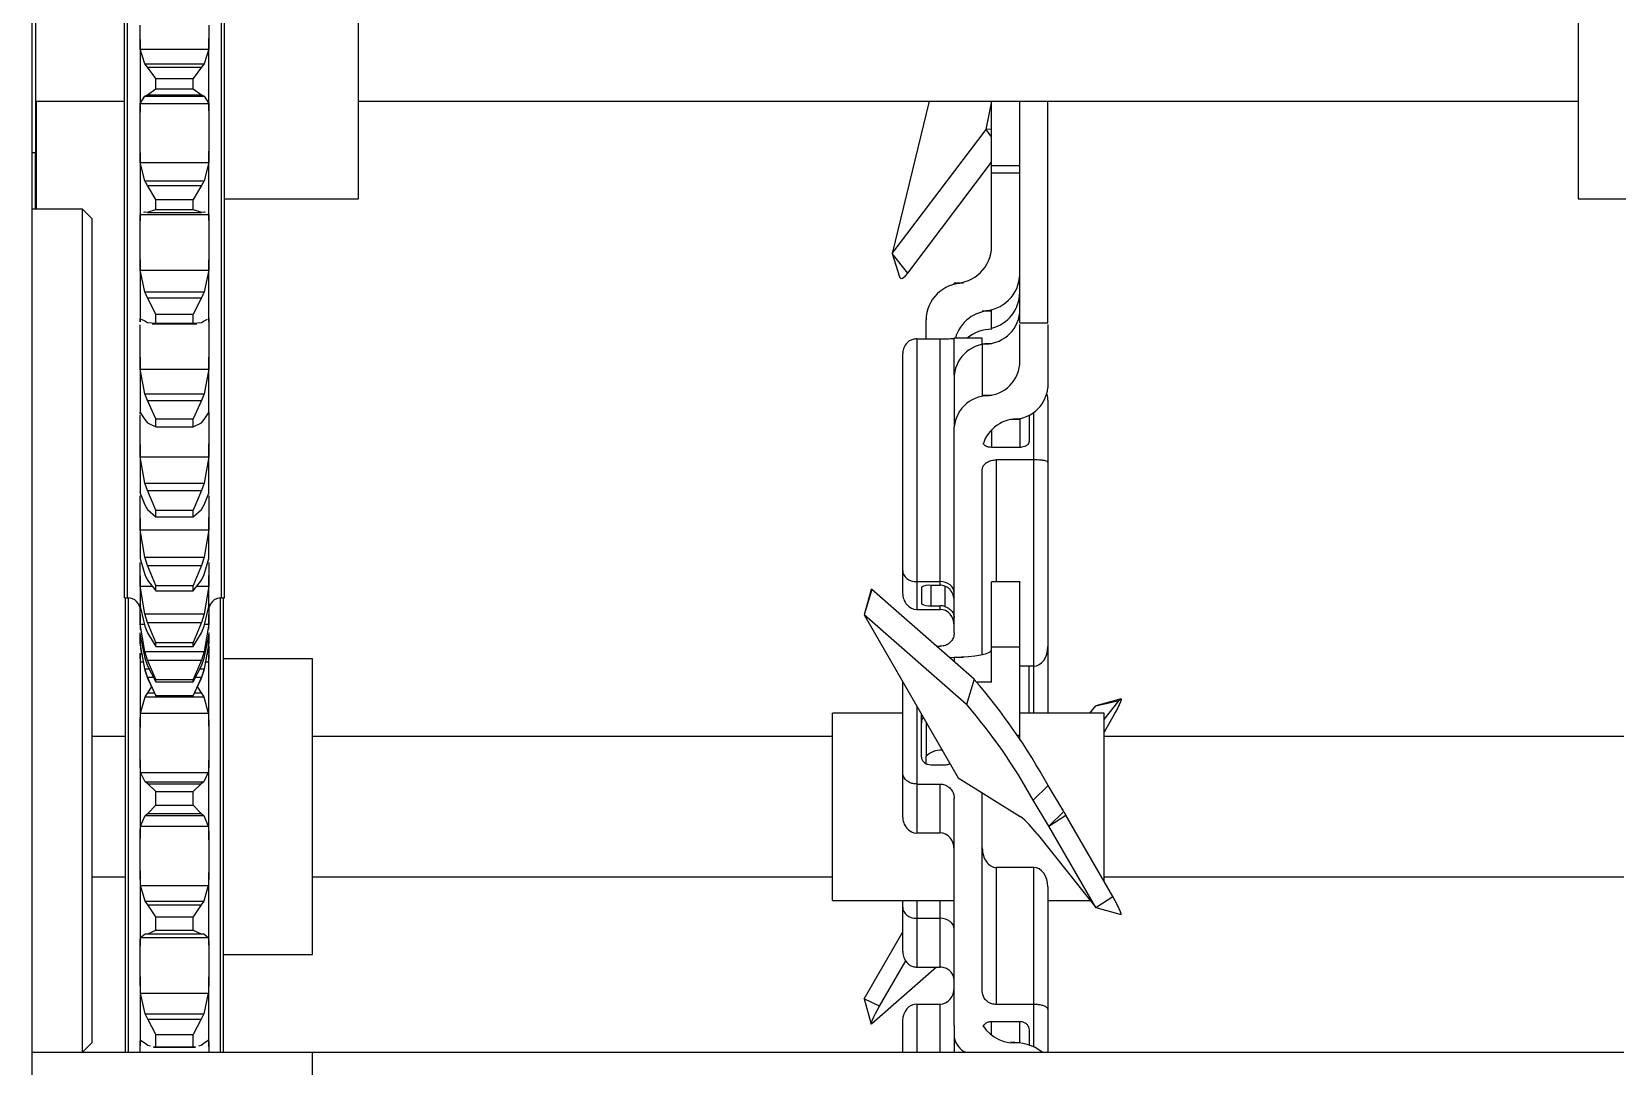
# Model space of a CAD drawing. Header units: millimetres. Extents: x -2889 to 8174, y 2447 to 8478.
# Drawn here: x 1766.86 to 1783.79, y 3468.32 to 3479.37 of the extents above; entities that cross this region are included whole.
import ezdxf

# ---------------------------------------------------------------- set-up
doc = ezdxf.new("R2010")
doc.units = ezdxf.units.MM

msp = doc.modelspace()

# ---------------------------------------------------------------- linework, layer by layer
at = {"color": 7, "linetype": 'Continuous', "lineweight": 25}
for p, q in [((1766.856, 3527.163), (1766.856, 3468.173)), ((1783.367, 3482.101), (1783.367, 3477.58)), ((1767.846, 3473.323), (1767.846, 3480.668)), ((1768.916, 3473.323), (1768.916, 3480.668)), ((1770.346, 3477.58), (1770.346, 3480.151)), ((1766.898, 3479.873), (1766.898, 3478.073)), ((1768.748, 3478.521), (1768.748, 3479.294)), ((1768.013, 3479.283), (1768.013, 3478.508)), ((1768.063, 3479.023), (1768.016, 3479.178)), ((1768.016, 3479.178), (1768.746, 3479.178)), ((1768.746, 3479.178), (1768.699, 3479.023)), ((1768.091, 3478.987), (1768.063, 3479.023)), ((1768.063, 3479.023), (1768.699, 3479.023)), ((1768.181, 3478.866), (1768.091, 3478.987)), ((1768.091, 3478.987), (1768.67, 3478.987)), ((1768.67, 3478.987), (1768.581, 3478.866)), ((1768.699, 3479.023), (1768.67, 3478.987)), ((1768.181, 3478.757), (1768.181, 3478.866)), ((1768.181, 3478.866), (1768.581, 3478.866)), ((1768.581, 3478.757), (1768.581, 3478.866)), ((1766.898, 3478.623), (1767.846, 3478.623)), ((1766.906, 3477.473), (1766.906, 3478.623)), ((1768.016, 3478.6), (1768.063, 3478.679)), ((1768.063, 3478.679), (1768.091, 3478.69)), ((1768.063, 3478.679), (1768.699, 3478.679)), ((1768.091, 3478.69), (1768.181, 3478.757)), ((1768.091, 3478.69), (1768.67, 3478.69)), ((1768.181, 3478.757), (1768.581, 3478.757)), ((1768.581, 3478.757), (1768.67, 3478.69)), ((1768.67, 3478.69), (1768.699, 3478.679)), ((1768.699, 3478.679), (1768.746, 3478.6)), ((1770.346, 3478.623), (1783.367, 3478.623)), ((1776.44, 3478.623), (1776.045, 3476.997)), ((1777.047, 3478.32), (1777.108, 3478.623)), ((1777.106, 3477.937), (1777.106, 3478.613)), ((1768.016, 3478.6), (1768.746, 3478.6)), ((1768.016, 3478.249), (1768.016, 3478.391)), ((1768.746, 3478.391), (1768.746, 3478.249)), ((1776.045, 3476.997), (1777.047, 3478.32)), ((1766.898, 3478.073), (1766.856, 3478.073)), ((1766.898, 3477.473), (1766.898, 3478.073)), ((1768.013, 3478.074), (1768.013, 3477.346)), ((1768.063, 3477.774), (1768.016, 3477.97)), ((1768.016, 3477.97), (1768.746, 3477.97)), ((1768.746, 3477.97), (1768.699, 3477.774)), ((1768.748, 3477.349), (1768.748, 3478.092)), ((1776.21, 3476.788), (1777.106, 3477.973)), ((1777.106, 3477.937), (1777.406, 3477.937)), ((1777.106, 3477.858), (1777.106, 3477.937)), ((1768.091, 3477.724), (1768.063, 3477.774)), ((1768.063, 3477.774), (1768.699, 3477.774)), ((1768.699, 3477.774), (1768.67, 3477.724)), ((1777.106, 3477.858), (1777.406, 3477.858)), ((1777.106, 3477.073), (1777.106, 3477.858)), ((1768.181, 3477.573), (1768.091, 3477.724)), ((1768.091, 3477.724), (1768.67, 3477.724)), ((1768.67, 3477.724), (1768.581, 3477.573)), ((1767.398, 3477.473), (1766.856, 3477.473)), ((1767.398, 3468.473), (1767.398, 3477.473)), ((1767.498, 3477.373), (1767.398, 3477.473)), ((1768.055, 3477.438), (1768.063, 3477.442)), ((1768.063, 3477.442), (1768.091, 3477.438)), ((1768.091, 3477.438), (1768.181, 3477.469)), ((1768.091, 3477.437), (1768.67, 3477.437)), ((1768.181, 3477.469), (1768.181, 3477.573)), ((1768.181, 3477.573), (1768.581, 3477.573)), ((1768.181, 3477.469), (1768.581, 3477.469)), ((1768.581, 3477.469), (1768.581, 3477.573)), ((1768.581, 3477.469), (1768.67, 3477.438)), ((1768.67, 3477.438), (1768.699, 3477.442)), ((1768.699, 3477.442), (1768.707, 3477.438)), ((1768.916, 3477.58), (1770.346, 3477.58)), ((1783.367, 3477.58), (1784.797, 3477.58)), ((1767.498, 3477.373), (1767.498, 3468.573)), ((1768.016, 3477.414), (1768.025, 3477.42)), ((1768.016, 3477.414), (1768.746, 3477.414)), ((1768.737, 3477.42), (1768.746, 3477.414)), ((1768.016, 3477.111), (1768.016, 3477.245)), ((1768.746, 3477.245), (1768.746, 3477.111)), ((1768.013, 3476.935), (1768.013, 3476.268)), ((1768.748, 3476.267), (1768.748, 3476.932)), ((1776.045, 3476.997), (1776.121, 3476.75)), ((1776.21, 3476.788), (1776.045, 3476.997)), ((1768.063, 3476.588), (1768.016, 3476.82)), ((1768.016, 3476.82), (1768.746, 3476.82)), ((1768.746, 3476.82), (1768.699, 3476.588)), ((1768.091, 3476.525), (1768.063, 3476.588)), ((1768.063, 3476.588), (1768.699, 3476.588)), ((1768.699, 3476.588), (1768.67, 3476.525)), ((1776.806, 3476.681), (1776.706, 3476.681)), ((1776.706, 3476.669), (1776.706, 3476.681)), ((1768.181, 3476.35), (1768.091, 3476.525)), ((1768.091, 3476.525), (1768.67, 3476.525)), ((1768.67, 3476.525), (1768.581, 3476.35)), ((1768.016, 3476.179), (1768.014, 3476.238)), ((1768.026, 3476.299), (1768.063, 3476.28)), ((1768.063, 3476.28), (1768.091, 3476.26)), ((1768.091, 3476.26), (1768.181, 3476.253)), ((1768.143, 3476.246), (1768.618, 3476.246)), ((1768.181, 3476.253), (1768.181, 3476.35)), ((1768.181, 3476.35), (1768.581, 3476.35)), ((1768.181, 3476.253), (1768.581, 3476.253)), ((1768.581, 3476.253), (1768.581, 3476.35)), ((1768.581, 3476.253), (1768.67, 3476.26)), ((1768.67, 3476.26), (1768.699, 3476.28)), ((1768.699, 3476.28), (1768.735, 3476.299)), ((1776.406, 3476.087), (1776.406, 3476.289)), ((1777.006, 3476.387), (1777.106, 3476.387)), ((1777.106, 3476.189), (1777.106, 3476.387)), ((1777.406, 3476.259), (1777.706, 3476.259)), ((1777.406, 3475.814), (1777.406, 3476.242)), ((1777.706, 3476.242), (1777.706, 3475.564)), ((1768.016, 3476.057), (1768.016, 3476.179)), ((1768.746, 3476.179), (1768.746, 3476.057)), ((1776.306, 3476.087), (1776.556, 3476.087)), ((1776.306, 3476.087), (1776.306, 3473.496)), ((1776.556, 3473.496), (1776.556, 3476.087)), ((1777.006, 3476.093), (1776.706, 3476.093)), ((1776.706, 3475.701), (1776.706, 3476.093)), ((1777.006, 3476.034), (1777.006, 3476.093)), ((1776.156, 3473.613), (1776.156, 3475.929)), ((1777.006, 3476.034), (1777.006, 3475.481)), ((1768.013, 3475.891), (1768.013, 3475.283)), ((1768.016, 3475.762), (1768.746, 3475.762)), ((1768.063, 3475.501), (1768.016, 3475.762)), ((1768.746, 3475.762), (1768.699, 3475.501)), ((1768.748, 3475.294), (1768.748, 3475.892)), ((1776.706, 3475.701), (1776.706, 3475.148)), ((1768.091, 3475.429), (1768.063, 3475.501)), ((1768.063, 3475.501), (1768.699, 3475.501)), ((1768.181, 3475.234), (1768.091, 3475.429)), ((1768.091, 3475.429), (1768.67, 3475.429)), ((1768.67, 3475.429), (1768.581, 3475.234)), ((1768.699, 3475.501), (1768.67, 3475.429)), ((1777.106, 3475.481), (1777.006, 3475.481)), ((1777.706, 3475.434), (1777.706, 3474.77)), ((1768.016, 3475.225), (1768.014, 3475.271)), ((1768.016, 3475.302), (1768.063, 3475.227)), ((1768.016, 3475.119), (1768.016, 3475.225)), ((1768.063, 3475.227), (1768.091, 3475.192)), ((1768.181, 3475.148), (1768.181, 3475.234)), ((1768.181, 3475.234), (1768.581, 3475.234)), ((1768.581, 3475.148), (1768.581, 3475.234)), ((1768.67, 3475.192), (1768.699, 3475.227)), ((1768.699, 3475.227), (1768.746, 3475.302)), ((1768.746, 3475.302), (1768.746, 3475.299)), ((1768.746, 3475.225), (1768.746, 3475.119)), ((1777.306, 3475.231), (1777.406, 3475.231)), ((1777.406, 3475.242), (1777.406, 3475.231)), ((1777.506, 3475.272), (1777.506, 3474.992)), ((1768.091, 3475.192), (1768.181, 3475.148)), ((1768.181, 3475.148), (1768.581, 3475.148)), ((1768.581, 3475.148), (1768.67, 3475.192)), ((1776.706, 3474.96), (1776.706, 3475.148)), ((1768.013, 3474.959), (1768.013, 3474.435)), ((1768.748, 3474.445), (1768.748, 3474.965)), ((1776.706, 3472.948), (1776.706, 3474.96)), ((1777.406, 3474.928), (1777.106, 3474.928)), ((1768.016, 3474.829), (1768.746, 3474.829)), ((1768.063, 3474.548), (1768.016, 3474.829)), ((1768.746, 3474.829), (1768.699, 3474.548)), ((1777.556, 3474.796), (1777.156, 3474.796)), ((1777.556, 3472.594), (1777.556, 3474.796)), ((1777.706, 3474.77), (1777.706, 3472.802)), ((1768.091, 3474.467), (1768.063, 3474.548)), ((1768.063, 3474.548), (1768.699, 3474.548)), ((1768.699, 3474.548), (1768.67, 3474.467)), ((1777.006, 3472.717), (1777.006, 3474.692)), ((1768.016, 3474.439), (1768.063, 3474.315)), ((1768.016, 3474.325), (1768.016, 3474.412)), ((1768.181, 3474.259), (1768.091, 3474.467)), ((1768.091, 3474.467), (1768.67, 3474.467)), ((1768.67, 3474.467), (1768.581, 3474.259)), ((1768.699, 3474.315), (1768.746, 3474.439)), ((1768.746, 3474.439), (1768.748, 3474.454)), ((1768.746, 3474.412), (1768.746, 3474.325)), ((1768.063, 3474.315), (1768.091, 3474.266)), ((1768.091, 3474.266), (1768.181, 3474.186)), ((1768.181, 3474.186), (1768.181, 3474.259)), ((1768.181, 3474.259), (1768.581, 3474.259)), ((1768.581, 3474.186), (1768.67, 3474.266)), ((1768.581, 3474.186), (1768.581, 3474.259)), ((1768.67, 3474.266), (1768.699, 3474.315)), ((1768.013, 3474.169), (1768.013, 3473.761)), ((1768.016, 3474.05), (1768.746, 3474.05)), ((1768.063, 3473.757), (1768.016, 3474.05)), ((1768.181, 3474.186), (1768.581, 3474.186)), ((1768.746, 3474.05), (1768.699, 3473.757)), ((1768.748, 3473.764), (1768.748, 3474.179)), ((1768.016, 3473.741), (1768.063, 3473.572)), ((1768.091, 3473.669), (1768.063, 3473.757)), ((1768.063, 3473.757), (1768.699, 3473.757)), ((1768.699, 3473.757), (1768.67, 3473.669)), ((1768.699, 3473.572), (1768.746, 3473.741)), ((1768.013, 3473.558), (1768.013, 3473.275)), ((1768.063, 3473.572), (1768.091, 3473.51)), ((1768.181, 3473.455), (1768.091, 3473.669)), ((1768.091, 3473.669), (1768.67, 3473.669)), ((1768.67, 3473.669), (1768.581, 3473.455)), ((1768.67, 3473.51), (1768.699, 3473.572)), ((1768.748, 3473.275), (1768.748, 3473.562)), ((1776.156, 3473.376), (1776.156, 3473.613)), ((1768.063, 3473.151), (1768.016, 3473.447)), ((1768.091, 3473.51), (1768.181, 3473.397)), ((1768.181, 3473.397), (1768.181, 3473.455)), ((1768.181, 3473.455), (1768.581, 3473.455)), ((1768.181, 3473.397), (1768.581, 3473.397)), ((1768.581, 3473.397), (1768.67, 3473.51)), ((1768.581, 3473.397), (1768.581, 3473.455)), ((1768.746, 3473.447), (1768.699, 3473.151)), ((1775.819, 3473.413), (1775.745, 3473.142)), ((1775.826, 3473.411), (1775.745, 3473.142)), ((1776.92, 3472.453), (1775.826, 3473.411)), ((1776.306, 3473.496), (1776.306, 3473.199)), ((1776.306, 3473.496), (1776.556, 3473.496)), ((1776.356, 3473.437), (1776.356, 3473.259)), ((1776.556, 3473.456), (1776.456, 3473.456)), ((1776.556, 3473.456), (1776.556, 3473.496)), ((1777.406, 3473.495), (1777.106, 3473.495)), ((1767.846, 3473.323), (1767.88, 3473.323)), ((1767.856, 3468.473), (1767.856, 3473.323)), ((1768.016, 3473.229), (1768.063, 3473.021)), ((1768.699, 3473.021), (1768.746, 3473.229)), ((1768.882, 3473.323), (1768.916, 3473.323)), ((1768.905, 3468.473), (1768.905, 3473.323)), ((1776.306, 3473.199), (1776.556, 3473.199)), ((1776.456, 3473.239), (1776.556, 3473.239)), ((1776.556, 3473.199), (1776.556, 3473.239)), ((1768.013, 3473.145), (1768.013, 3472.986)), ((1768.063, 3472.749), (1768.016, 3473.04)), ((1768.091, 3473.061), (1768.063, 3473.151)), ((1768.063, 3473.151), (1768.699, 3473.151)), ((1768.063, 3473.021), (1768.091, 3472.948)), ((1768.181, 3472.845), (1768.091, 3473.061)), ((1768.091, 3473.061), (1768.67, 3473.061)), ((1768.67, 3473.061), (1768.581, 3472.845)), ((1768.699, 3473.151), (1768.67, 3473.061)), ((1768.67, 3472.948), (1768.699, 3473.021)), ((1768.746, 3473.04), (1768.699, 3472.749)), ((1768.748, 3472.987), (1768.748, 3473.145)), ((1775.745, 3473.142), (1776.747, 3471.403)), ((1776.839, 3472.183), (1775.745, 3473.142)), ((1768.013, 3472.932), (1768.013, 3472.903)), ((1768.016, 3472.919), (1768.063, 3472.677)), ((1768.091, 3472.948), (1768.181, 3472.804)), ((1768.581, 3472.804), (1768.67, 3472.948)), ((1768.699, 3472.677), (1768.746, 3472.919)), ((1768.748, 3472.903), (1768.748, 3472.932)), ((1768.015, 3472.733), (1768.015, 3471.942)), ((1768.063, 3472.564), (1768.016, 3472.84)), ((1768.091, 3472.659), (1768.063, 3472.749)), ((1768.063, 3472.749), (1768.699, 3472.749)), ((1768.181, 3472.804), (1768.181, 3472.845)), ((1768.181, 3472.845), (1768.581, 3472.845)), ((1768.181, 3472.804), (1768.581, 3472.804)), ((1768.581, 3472.804), (1768.581, 3472.845)), ((1768.699, 3472.749), (1768.67, 3472.659)), ((1768.746, 3472.84), (1768.699, 3472.564)), ((1768.747, 3471.953), (1768.747, 3472.715)), ((1776.517, 3472.806), (1776.556, 3472.806)), ((1776.706, 3472.691), (1776.706, 3472.64)), ((1777.106, 3472.422), (1777.106, 3472.798)), ((1777.106, 3472.798), (1777.406, 3472.798)), ((1777.406, 3471.855), (1777.406, 3472.798)), ((1777.706, 3472.802), (1777.706, 3472.093)), ((1768.063, 3472.677), (1768.091, 3472.596)), ((1768.091, 3472.476), (1768.063, 3472.564)), ((1768.063, 3472.552), (1768.091, 3472.466)), ((1768.181, 3472.45), (1768.091, 3472.659)), ((1768.091, 3472.659), (1768.67, 3472.659)), ((1768.091, 3472.596), (1768.181, 3472.427)), ((1768.67, 3472.659), (1768.581, 3472.45)), ((1768.581, 3472.427), (1768.67, 3472.596)), ((1768.67, 3472.596), (1768.699, 3472.677)), ((1768.699, 3472.564), (1768.67, 3472.476)), ((1768.67, 3472.466), (1768.699, 3472.552)), ((1769.856, 3472.67), (1768.905, 3472.67)), ((1769.856, 3469.516), (1769.856, 3472.67)), ((1777.556, 3472.594), (1777.406, 3472.594)), ((1777.506, 3472.093), (1777.506, 3472.594)), ((1768.181, 3472.279), (1768.091, 3472.476)), ((1768.091, 3472.466), (1768.181, 3472.275)), ((1768.095, 3472.308), (1768.136, 3472.371)), ((1768.181, 3472.427), (1768.181, 3472.45)), ((1768.181, 3472.45), (1768.581, 3472.45)), ((1768.181, 3472.427), (1768.581, 3472.427)), ((1768.67, 3472.476), (1768.581, 3472.279)), ((1768.581, 3472.275), (1768.67, 3472.466)), ((1768.581, 3472.427), (1768.581, 3472.45)), ((1768.626, 3472.371), (1768.666, 3472.308)), ((1776.156, 3471.457), (1776.156, 3472.428)), ((1776.92, 3472.453), (1776.839, 3472.183)), ((1777.106, 3472.422), (1776.952, 3472.422)), ((1768.019, 3472.091), (1768.068, 3472.266)), ((1768.068, 3472.266), (1768.095, 3472.308)), ((1768.068, 3472.266), (1768.693, 3472.266)), ((1768.181, 3472.275), (1768.181, 3472.279)), ((1768.181, 3472.279), (1768.581, 3472.279)), ((1768.181, 3472.275), (1768.581, 3472.275)), ((1768.581, 3472.275), (1768.581, 3472.279)), ((1768.666, 3472.308), (1768.693, 3472.266)), ((1768.693, 3472.266), (1768.742, 3472.091)), ((1778.488, 3472.245), (1778.217, 3472.17)), ((1778.217, 3472.17), (1778.469, 3472.227)), ((1778.306, 3472.023), (1778.469, 3472.227)), ((1768.019, 3472.091), (1768.742, 3472.091)), ((1776.156, 3472.093), (1775.406, 3472.093)), ((1775.406, 3470.093), (1775.406, 3472.093)), ((1776.356, 3471.637), (1776.356, 3472.093)), ((1778.306, 3472.093), (1777.406, 3472.093)), ((1778.156, 3472.093), (1778.217, 3472.17)), ((1778.306, 3470.296), (1778.306, 3472.093)), ((1778.399, 3472.051), (1778.306, 3471.89)), ((1767.856, 3471.843), (1767.498, 3471.843)), ((1775.406, 3471.843), (1769.856, 3471.843)), ((1776.406, 3471.994), (1776.406, 3471.631)), ((1777.406, 3471.855), (1777.372, 3471.855)), ((1777.406, 3471.803), (1777.406, 3471.855)), ((1783.856, 3471.843), (1778.306, 3471.843)), ((1768.016, 3471.682), (1768.016, 3471.824)), ((1768.746, 3471.824), (1768.746, 3471.682)), ((1768.015, 3471.594), (1768.015, 3470.753)), ((1768.747, 3470.741), (1768.747, 3471.59)), ((1776.406, 3471.552), (1776.406, 3471.631)), ((1776.606, 3471.537), (1776.456, 3471.537)), ((1768.068, 3471.357), (1768.019, 3471.459)), ((1768.019, 3471.459), (1768.742, 3471.459)), ((1768.095, 3471.338), (1768.068, 3471.357)), ((1768.068, 3471.357), (1768.693, 3471.357)), ((1768.181, 3471.256), (1768.095, 3471.338)), ((1768.095, 3471.338), (1768.666, 3471.338)), ((1768.666, 3471.338), (1768.581, 3471.256)), ((1768.693, 3471.357), (1768.666, 3471.338)), ((1768.742, 3471.459), (1768.693, 3471.357)), ((1776.156, 3470.989), (1776.156, 3471.457)), ((1776.306, 3471.335), (1776.556, 3471.335)), ((1776.306, 3471.335), (1776.306, 3470.813)), ((1776.556, 3470.813), (1776.556, 3471.335)), ((1776.747, 3471.403), (1777.411, 3470.99)), ((1768.181, 3471.108), (1768.181, 3471.256)), ((1768.181, 3471.256), (1768.581, 3471.256)), ((1768.581, 3471.108), (1768.581, 3471.256)), ((1776.706, 3468.757), (1776.706, 3471.183)), ((1777.006, 3469.121), (1777.006, 3471.242)), ((1777.709, 3471.319), (1777.549, 3471.163)), ((1777.716, 3470.886), (1777.549, 3471.163)), ((1777.876, 3471.042), (1777.709, 3471.319)), ((1768.019, 3470.887), (1768.068, 3470.998)), ((1768.068, 3470.998), (1768.095, 3471.02)), ((1768.068, 3470.998), (1768.693, 3470.998)), ((1768.095, 3471.02), (1768.181, 3471.108)), ((1768.095, 3471.02), (1768.666, 3471.02)), ((1768.181, 3471.108), (1768.581, 3471.108)), ((1768.581, 3471.108), (1768.666, 3471.02)), ((1768.666, 3471.02), (1768.693, 3470.998)), ((1768.693, 3470.998), (1768.742, 3470.887)), ((1777.716, 3470.886), (1777.876, 3471.042)), ((1777.716, 3470.886), (1777.898, 3471.004)), ((1778.399, 3470.135), (1777.898, 3471.004)), ((1768.019, 3470.887), (1768.742, 3470.887)), ((1778.217, 3470.016), (1777.716, 3470.886)), ((1768.016, 3470.515), (1768.016, 3470.658)), ((1768.746, 3470.658), (1768.746, 3470.515)), ((1776.306, 3470.813), (1776.556, 3470.813)), ((1777.591, 3470.802), (1778.217, 3470.016)), ((1767.498, 3470.343), (1767.856, 3470.343)), ((1768.015, 3470.409), (1768.015, 3469.606)), ((1768.747, 3469.616), (1768.747, 3470.39)), ((1769.856, 3470.343), (1775.406, 3470.343)), ((1777.156, 3470.445), (1777.156, 3468.982)), ((1777.556, 3470.445), (1777.156, 3470.445)), ((1777.556, 3468.982), (1777.556, 3470.445)), ((1778.306, 3470.343), (1783.856, 3470.343)), ((1768.068, 3470.085), (1768.019, 3470.252)), ((1768.019, 3470.252), (1768.742, 3470.252)), ((1768.742, 3470.252), (1768.693, 3470.085)), ((1777.706, 3470.237), (1777.706, 3468.93)), ((1768.095, 3470.045), (1768.068, 3470.085)), ((1768.068, 3470.085), (1768.693, 3470.085)), ((1768.181, 3469.918), (1768.095, 3470.045)), ((1768.095, 3470.045), (1768.666, 3470.045)), ((1768.666, 3470.045), (1768.581, 3469.918)), ((1768.693, 3470.085), (1768.666, 3470.045)), ((1775.406, 3470.093), (1776.706, 3470.093)), ((1776.156, 3470.02), (1776.156, 3470.093)), ((1776.156, 3469.553), (1776.156, 3470.02)), ((1777.706, 3470.093), (1778.156, 3470.093)), ((1778.217, 3470.016), (1778.399, 3470.135)), ((1778.217, 3470.016), (1778.488, 3469.941)), ((1768.181, 3469.775), (1768.181, 3469.918)), ((1768.181, 3469.918), (1768.581, 3469.918)), ((1768.581, 3469.775), (1768.581, 3469.918)), ((1776.306, 3469.903), (1776.306, 3469.38)), ((1776.306, 3469.903), (1776.556, 3469.903)), ((1776.556, 3469.38), (1776.556, 3469.903)), ((1768.019, 3469.697), (1768.068, 3469.737)), ((1768.019, 3469.697), (1768.742, 3469.697)), ((1768.068, 3469.737), (1768.095, 3469.737)), ((1768.068, 3469.737), (1768.693, 3469.737)), ((1768.095, 3469.737), (1768.181, 3469.775)), ((1768.095, 3469.737), (1768.666, 3469.737)), ((1768.181, 3469.775), (1768.581, 3469.775)), ((1768.581, 3469.775), (1768.666, 3469.737)), ((1768.666, 3469.737), (1768.693, 3469.737)), ((1768.693, 3469.737), (1768.742, 3469.697)), ((1775.745, 3469.044), (1776.156, 3469.758)), ((1768.016, 3469.388), (1768.016, 3469.521)), ((1768.746, 3469.521), (1768.746, 3469.388)), ((1768.905, 3469.516), (1769.856, 3469.516)), ((1776.517, 3469.38), (1775.826, 3468.775)), ((1775.91, 3468.966), (1776.188, 3469.449)), ((1776.306, 3469.38), (1776.556, 3469.38)), ((1768.015, 3469.279), (1768.015, 3468.545)), ((1768.747, 3468.534), (1768.747, 3469.276)), ((1768.068, 3468.882), (1768.019, 3469.102)), ((1768.019, 3469.102), (1768.742, 3469.102)), ((1768.742, 3469.102), (1768.693, 3468.882)), ((1775.745, 3469.044), (1775.819, 3468.773)), ((1775.91, 3468.966), (1775.745, 3469.044)), ((1776.306, 3468.987), (1776.556, 3468.987)), ((1777.556, 3468.982), (1777.156, 3468.982)), ((1768.095, 3468.824), (1768.068, 3468.882)), ((1768.068, 3468.882), (1768.693, 3468.882)), ((1768.181, 3468.661), (1768.095, 3468.824)), ((1768.095, 3468.824), (1768.666, 3468.824)), ((1768.666, 3468.824), (1768.581, 3468.661)), ((1768.693, 3468.882), (1768.666, 3468.824)), ((1776.156, 3468.473), (1776.156, 3468.81)), ((1777.106, 3468.801), (1777.406, 3468.801)), ((1777.706, 3468.93), (1777.706, 3468.473)), ((1768.181, 3468.531), (1768.181, 3468.661)), ((1768.181, 3468.661), (1768.581, 3468.661)), ((1768.581, 3468.531), (1768.581, 3468.661)), ((1776.706, 3468.757), (1776.706, 3468.632)), ((1776.706, 3468.632), (1776.706, 3468.473)), ((1777.506, 3468.712), (1777.506, 3468.547)), ((1766.856, 3468.473), (1769.856, 3468.473)), ((1767.498, 3468.573), (1767.398, 3468.473)), ((1768.016, 3468.473), (1768.016, 3468.492)), ((1768.019, 3468.602), (1768.068, 3468.568)), ((1768.068, 3468.568), (1768.095, 3468.547)), ((1768.095, 3468.547), (1768.122, 3468.542)), ((1768.157, 3468.535), (1768.181, 3468.531)), ((1768.157, 3468.528), (1768.605, 3468.528)), ((1768.181, 3468.531), (1768.581, 3468.531)), ((1768.581, 3468.531), (1768.605, 3468.535)), ((1768.639, 3468.542), (1768.666, 3468.547)), ((1768.666, 3468.547), (1768.693, 3468.568)), ((1768.693, 3468.568), (1768.742, 3468.602)), ((1768.746, 3468.492), (1768.746, 3468.473)), ((1769.856, 3468.173), (1769.856, 3468.473)), ((1769.856, 3468.473), (1783.856, 3468.473)), ((1777.306, 3468.577), (1777.406, 3468.577)), ((1777.406, 3468.577), (1777.406, 3468.57))]:
    msp.add_line(p, q, dxfattribs=at)
at = {"color": 8, "linetype": 'Continuous', "lineweight": 25}
for p, q in [((1767.88, 3473.323), (1767.88, 3480.668)), ((1768.882, 3473.323), (1768.882, 3480.668)), ((1777.106, 3478.324), (1777.047, 3478.32)), ((1777.106, 3478.245), (1777.047, 3478.32)), ((1777.406, 3475.231), (1777.406, 3474.928)), ((1777.556, 3474.796), (1777.556, 3475.304)), ((1777.106, 3475.118), (1777.106, 3474.928)), ((1777.156, 3474.796), (1777.156, 3473.495)), ((1768.016, 3473.447), (1768.141, 3473.447)), ((1768.62, 3473.447), (1768.746, 3473.447)), ((1776.456, 3473.456), (1776.456, 3473.239)), ((1776.606, 3473.448), (1776.606, 3473.23)), ((1767.888, 3468.473), (1767.888, 3473.322)), ((1768.873, 3468.473), (1768.873, 3473.322)), ((1768.016, 3473.04), (1768.058, 3473.04)), ((1768.703, 3473.04), (1768.746, 3473.04)), ((1768.019, 3472.641), (1768.047, 3472.641)), ((1768.063, 3472.564), (1768.108, 3472.564)), ((1768.653, 3472.564), (1768.699, 3472.564)), ((1768.714, 3472.641), (1768.742, 3472.641)), ((1777.556, 3472.093), (1777.556, 3472.594)), ((1768.091, 3472.476), (1768.155, 3472.476)), ((1768.607, 3472.476), (1768.67, 3472.476)), ((1768.095, 3472.308), (1768.165, 3472.308)), ((1768.596, 3472.308), (1768.666, 3472.308)), ((1776.306, 3472.168), (1776.306, 3471.335)), ((1776.306, 3470.093), (1776.306, 3469.903)), ((1776.556, 3469.903), (1776.556, 3470.093)), ((1776.306, 3468.987), (1776.306, 3468.473)), ((1776.556, 3468.473), (1776.556, 3468.987)), ((1777.556, 3468.528), (1777.556, 3468.982)), ((1777.106, 3468.652), (1777.106, 3468.801)), ((1777.406, 3468.577), (1777.406, 3468.801))]:
    msp.add_line(p, q, dxfattribs=at)
at = {"color": 7, "linetype": 'Continuous', "lineweight": 25, "flags": 128}
for points in [[(1776.121, 3476.75), (1776.123, 3476.745), (1776.133, 3476.734), (1776.147, 3476.733), (1776.165, 3476.742), (1776.187, 3476.761), (1776.21, 3476.788)], [(1775.826, 3473.411), (1775.82, 3473.414), (1775.819, 3473.413)], [(1776.655, 3472.685), (1776.728, 3472.689), (1776.806, 3472.691)], [(1776.706, 3472.691), (1776.784, 3472.692), (1776.859, 3472.697), (1776.928, 3472.704), (1776.989, 3472.714), (1777.039, 3472.726), (1777.076, 3472.739), (1777.099, 3472.754), (1777.106, 3472.77)], [(1778.469, 3472.227), (1778.483, 3472.242), (1778.49, 3472.245), (1778.489, 3472.235), (1778.482, 3472.213), (1778.468, 3472.182), (1778.449, 3472.142), (1778.425, 3472.098), (1778.399, 3472.051)], [(1778.488, 3469.941), (1778.49, 3469.941), (1778.489, 3469.951), (1778.482, 3469.972), (1778.468, 3470.004), (1778.449, 3470.044), (1778.425, 3470.088), (1778.399, 3470.135)], [(1775.826, 3468.775), (1775.82, 3468.772), (1775.819, 3468.778), (1775.823, 3468.794), (1775.833, 3468.818), (1775.847, 3468.849), (1775.865, 3468.885), (1775.887, 3468.925), (1775.91, 3468.966)]]:
    msp.add_lwpolyline(points, dxfattribs=at)
at = {"color": 7, "linetype": 'Continuous', "lineweight": 25}
for centre, radius, start, end in [((1776.71, 3477.077), 0.396, 269.4343, 359.4229), ((1777.01, 3476.783), 0.396, 269.4343, 359.4229), ((1776.802, 3476.285), 0.396, 89.4343, 179.4229), ((1777.012, 3476.585), 0.394, 283.8446, 359.5237), ((1777.103, 3475.989), 0.398, 89.537, 164.902), ((1777.037, 3476.404), 0.371, 265.2692, 354.3178), ((1777.106, 3475.785), 0.404, 89.9165, 130.4002), ((1777.076, 3475.664), 0.371, 85.2692, 174.3178), ((1777.037, 3475.851), 0.371, 265.2692, 354.3178), ((1777.337, 3475.601), 0.371, 265.2692, 354.3178), ((1777.076, 3475.111), 0.371, 85.2692, 174.3178), ((1777.38, 3474.849), 0.383, 86.031, 162.9269), ((1776.432, 3473.315), 0.143, 80.3481, 122.0242), ((1776.556, 3473.304), 0.153, 70.8978, 90.0084), ((1767.88, 3473.187), 0.136, 0, 90), ((1768.882, 3473.187), 0.136, 90, 180), ((1776.432, 3473.38), 0.143, 237.9758, 279.6519), ((1776.556, 3473.086), 0.153, 70.8978, 90.0084), ((1769.283, 3472.903), 1.27, 180, 188.4911), ((1767.478, 3472.903), 1.27, 356.172, 0), ((1767.478, 3472.903), 1.27, 351.6769, 356.172), ((1771.865, 3468.094), 6.675, 28.8945, 40.7689), ((1772.29, 3468.261), 6.007, 28.8945, 40.7689), ((1776.453, 3471.989), 0.0968, 142.9416, 179.9256), ((1776.567, 3471.466), 0.231, 87.2446, 134.1857), ((1776.837, 3470.26), 0.929, 35.7661, 51.807), ((1776.024, 3469.925), 2.163, 29.9366, 31.0791), ((1776.915, 3468.665), 0.211, 189.0625, 246.1332), ((1777.346, 3468.966), 0.393, 212.2835, 278.7711), ((1777.336, 3468.069), 0.509, 52.508, 93.3392)]:
    msp.add_arc(centre, radius, start, end, dxfattribs=at)
for centre, major_axis, ratio, start_param, end_param in [((1776.306, 3473.613), (0.15, 0), 0.782497, 3.141593, 4.712389), ((1776.306, 3473.376), (0, 0.177), 0.848892, 1.570796, 3.141593), ((1776.556, 3473.378), (0.15, 0), 0.782497, 0, 1.570796), ((1776.556, 3473.023), (0, 0.177), 0.848892, 4.712389, 6.283185), ((1777.556, 3472.802), (0, 0.208), 0.721352, 3.141593, 4.712389), ((1776.306, 3470.989), (0, 0.177), 0.848892, 1.570796, 3.141593), ((1776.556, 3470.636), (0, 0.177), 0.848892, 4.712389, 6.283185), ((1777.156, 3470.653), (0, 0.208), 0.721352, 1.570796, 3.141593), ((1777.556, 3470.237), (0, 0.208), 0.721352, 4.712389, 6.283185), ((1776.306, 3470.02), (0.15, 0), 0.782497, 3.141593, 4.712389), ((1776.556, 3469.786), (0.15, 0), 0.782497, 0, 1.570796), ((1776.556, 3469.163), (0, 0.177), 0.848892, 3.141593, 4.712389), ((1776.306, 3468.81), (0, 0.177), 0.848892, 0, 1.570796)]:
    msp.add_ellipse(centre, major_axis=major_axis, ratio=ratio, start_param=start_param, end_param=end_param, dxfattribs=at)
for points, knots in [([(1768.016, 3479.178), (1768.015, 3479.21), (1768.012, 3479.274), (1768.015, 3479.371), (1768.016, 3479.426), (1768.016, 3479.436)], [0, 0, 0, 0, 0.4453744, 0.8905904, 1, 1, 1, 1]), ([(1768.746, 3479.436), (1768.746, 3479.406), (1768.747, 3479.332), (1768.749, 3479.242), (1768.747, 3479.195), (1768.746, 3479.178)], [0, 0, 0, 0, 0.30685, 0.755863, 1, 1, 1, 1]), ([(1777.406, 3476.259), (1777.406, 3476.582), (1777.406, 3477.2), (1777.406, 3477.994), (1777.406, 3478.447), (1777.406, 3478.623)], [0, 0, 0, 0, 0.400367, 0.767116, 1, 1, 1, 1]), ([(1777.706, 3476.259), (1777.706, 3476.532), (1777.706, 3477.058), (1777.706, 3477.803), (1777.706, 3478.322), (1777.706, 3478.58), (1777.706, 3478.623)], [0, 0, 0, 0, 0.3377182, 0.6521711, 0.9417995, 1, 1, 1, 1]), ([(1768.016, 3478.391), (1768.015, 3478.418), (1768.014, 3478.486), (1768.012, 3478.557), (1768.015, 3478.589), (1768.016, 3478.6)], [0, 0, 0, 0, 0.306845, 0.755857, 1, 1, 1, 1]), ([(1768.746, 3478.6), (1768.747, 3478.578), (1768.75, 3478.534), (1768.747, 3478.451), (1768.746, 3478.401), (1768.746, 3478.391)], [0, 0, 0, 0, 0.445397, 0.890613, 1, 1, 1, 1]), ([(1768.016, 3477.97), (1768.015, 3478.007), (1768.012, 3478.081), (1768.015, 3478.183), (1768.016, 3478.238), (1768.016, 3478.249)], [0, 0, 0, 0, 0.445386, 0.890603, 1, 1, 1, 1]), ([(1768.746, 3478.249), (1768.746, 3478.218), (1768.747, 3478.142), (1768.749, 3478.045), (1768.747, 3477.989), (1768.746, 3477.97)], [0, 0, 0, 0, 0.3068551, 0.7558678, 1, 1, 1, 1]), ([(1768.016, 3477.245), (1768.015, 3477.269), (1768.014, 3477.33), (1768.012, 3477.387), (1768.015, 3477.407), (1768.016, 3477.414)], [0, 0, 0, 0, 0.306852, 0.755865, 1, 1, 1, 1]), ([(1768.746, 3477.414), (1768.747, 3477.4), (1768.75, 3477.37), (1768.747, 3477.299), (1768.746, 3477.254), (1768.746, 3477.245)], [0, 0, 0, 0, 0.445399, 0.890616, 1, 1, 1, 1]), ([(1768.016, 3476.82), (1768.015, 3476.86), (1768.012, 3476.942), (1768.015, 3477.046), (1768.016, 3477.1), (1768.016, 3477.111)], [0, 0, 0, 0, 0.445394, 0.89061, 1, 1, 1, 1]), ([(1768.746, 3477.111), (1768.746, 3477.081), (1768.747, 3477.005), (1768.749, 3476.903), (1768.747, 3476.841), (1768.746, 3476.82)], [0, 0, 0, 0, 0.3068576, 0.7558703, 1, 1, 1, 1]), ([(1768.014, 3476.27), (1768.014, 3476.279), (1768.013, 3476.298), (1768.015, 3476.302), (1768.016, 3476.304)], [0, 0, 0, 0, 0.428344, 1, 1, 1, 1]), ([(1768.746, 3476.304), (1768.747, 3476.297), (1768.75, 3476.282), (1768.747, 3476.226), (1768.746, 3476.186), (1768.746, 3476.179)], [0, 0, 0, 0, 0.445399, 0.890616, 1, 1, 1, 1]), ([(1776.306, 3476.087), (1776.292, 3476.086), (1776.264, 3476.083), (1776.224, 3476.064), (1776.186, 3476.03), (1776.162, 3475.982), (1776.156, 3475.946), (1776.156, 3475.93), (1776.156, 3475.929)], [0, 0, 0, 0, 0.151694, 0.302827, 0.505129, 0.769311, 0.997166, 1, 1, 1, 1]), ([(1776.556, 3476.087), (1776.573, 3476.087), (1776.606, 3476.087), (1776.651, 3476.089), (1776.685, 3476.09), (1776.703, 3476.091), (1776.705, 3476.092), (1776.706, 3476.092)], [0, 0, 0, 0, 0.21126, 0.422488, 0.634648, 0.849139, 1, 1, 1, 1]), ([(1768.016, 3475.762), (1768.015, 3475.805), (1768.012, 3475.893), (1768.015, 3475.995), (1768.016, 3476.047), (1768.016, 3476.057)], [0, 0, 0, 0, 0.445398, 0.890614, 1, 1, 1, 1]), ([(1768.746, 3476.057), (1768.746, 3476.028), (1768.747, 3475.956), (1768.749, 3475.852), (1768.747, 3475.785), (1768.746, 3475.762)], [0, 0, 0, 0, 0.306858, 0.755871, 1, 1, 1, 1]), ([(1777.706, 3475.434), (1777.706, 3475.434), (1777.706, 3475.454), (1777.706, 3475.481), (1777.695, 3475.504), (1777.693, 3475.508)], [0, 0, 0, 0, 0.009874, 0.803855, 1, 1, 1, 1]), ([(1768.014, 3475.289), (1768.014, 3475.295), (1768.013, 3475.308), (1768.015, 3475.304), (1768.016, 3475.302)], [0, 0, 0, 0, 0.45497, 1, 1, 1, 1]), ([(1768.748, 3475.295), (1768.748, 3475.295), (1768.749, 3475.293), (1768.747, 3475.263), (1768.746, 3475.231), (1768.746, 3475.225)], [0, 0, 0, 0, 0.0883499, 0.8201928, 1, 1, 1, 1]), ([(1768.016, 3474.829), (1768.015, 3474.874), (1768.012, 3474.964), (1768.015, 3475.062), (1768.016, 3475.109), (1768.016, 3475.119)], [0, 0, 0, 0, 0.445399, 0.890616, 1, 1, 1, 1]), ([(1768.746, 3475.119), (1768.746, 3475.092), (1768.747, 3475.025), (1768.749, 3474.923), (1768.747, 3474.854), (1768.746, 3474.829)], [0, 0, 0, 0, 0.3068562, 0.7558689, 1, 1, 1, 1]), ([(1777.106, 3474.928), (1777.095, 3474.929), (1777.073, 3474.93), (1777.043, 3474.941), (1777.023, 3474.955), (1777.017, 3474.965), (1777.015, 3474.969)], [0, 0, 0, 0, 0.282735, 0.56544, 0.848995, 1, 1, 1, 1]), ([(1777.506, 3474.992), (1777.505, 3474.985), (1777.503, 3474.971), (1777.486, 3474.951), (1777.46, 3474.937), (1777.432, 3474.929), (1777.413, 3474.929), (1777.406, 3474.928)], [0, 0, 0, 0, 0.215924, 0.431854, 0.647548, 0.86227, 1, 1, 1, 1]), ([(1777.006, 3474.692), (1777.008, 3474.704), (1777.011, 3474.728), (1777.038, 3474.759), (1777.077, 3474.782), (1777.119, 3474.794), (1777.146, 3474.795), (1777.156, 3474.796)], [0, 0, 0, 0, 0.218601, 0.437279, 0.653907, 0.867651, 1, 1, 1, 1]), ([(1777.706, 3474.77), (1777.706, 3474.77), (1777.706, 3474.773), (1777.701, 3474.779), (1777.676, 3474.787), (1777.639, 3474.792), (1777.598, 3474.795), (1777.57, 3474.796), (1777.556, 3474.796)], [0, 0, 0, 0, 0.002834, 0.230689, 0.494871, 0.697173, 0.848306, 1, 1, 1, 1]), ([(1768.014, 3474.448), (1768.014, 3474.451), (1768.013, 3474.458), (1768.015, 3474.445), (1768.016, 3474.439)], [0, 0, 0, 0, 0.504231, 1, 1, 1, 1]), ([(1768.016, 3474.05), (1768.015, 3474.095), (1768.012, 3474.184), (1768.015, 3474.275), (1768.016, 3474.317), (1768.016, 3474.325)], [0, 0, 0, 0, 0.445399, 0.890616, 1, 1, 1, 1]), ([(1768.746, 3474.325), (1768.746, 3474.301), (1768.747, 3474.241), (1768.749, 3474.144), (1768.747, 3474.074), (1768.746, 3474.05)], [0, 0, 0, 0, 0.306852, 0.755865, 1, 1, 1, 1]), ([(1768.014, 3473.775), (1768.014, 3473.774), (1768.013, 3473.772), (1768.015, 3473.751), (1768.016, 3473.741)], [0, 0, 0, 0, 0.502409, 1, 1, 1, 1]), ([(1768.016, 3473.447), (1768.015, 3473.491), (1768.012, 3473.578), (1768.015, 3473.658), (1768.016, 3473.693), (1768.016, 3473.7)], [0, 0, 0, 0, 0.445397, 0.890613, 1, 1, 1, 1]), ([(1768.746, 3473.741), (1768.747, 3473.76), (1768.749, 3473.781), (1768.748, 3473.779), (1768.748, 3473.779)], [0, 0, 0, 0, 0.935573, 1, 1, 1, 1]), ([(1768.746, 3473.7), (1768.746, 3473.679), (1768.747, 3473.629), (1768.749, 3473.539), (1768.747, 3473.471), (1768.746, 3473.447)], [0, 0, 0, 0, 0.306845, 0.755857, 1, 1, 1, 1]), ([(1776.706, 3473.289), (1776.706, 3473.29), (1776.706, 3473.311), (1776.7, 3473.351), (1776.674, 3473.4), (1776.641, 3473.432), (1776.617, 3473.443), (1776.606, 3473.448)], [0, 0, 0, 0, 0.003637, 0.345836, 0.629552, 0.833522, 1, 1, 1, 1]), ([(1777.106, 3472.798), (1777.106, 3472.908), (1777.106, 3473.129), (1777.106, 3473.337), (1777.106, 3473.457), (1777.106, 3473.5), (1777.106, 3473.491), (1777.106, 3473.49)], [0, 0, 0, 0, 0.227214, 0.4574546, 0.6966609, 0.9490057, 1, 1, 1, 1]), ([(1777.406, 3472.798), (1777.406, 3472.908), (1777.406, 3473.129), (1777.406, 3473.337), (1777.406, 3473.457), (1777.406, 3473.5), (1777.406, 3473.491), (1777.406, 3473.49)], [0, 0, 0, 0, 0.227214, 0.4574546, 0.6966609, 0.9490057, 1, 1, 1, 1]), ([(1768.014, 3473.284), (1768.014, 3473.279), (1768.013, 3473.269), (1768.015, 3473.243), (1768.016, 3473.229)], [0, 0, 0, 0, 0.45577, 1, 1, 1, 1]), ([(1768.016, 3473.04), (1768.015, 3473.081), (1768.012, 3473.162), (1768.015, 3473.23), (1768.016, 3473.257), (1768.016, 3473.262)], [0, 0, 0, 0, 0.445392, 0.890608, 1, 1, 1, 1]), ([(1768.746, 3473.229), (1768.747, 3473.256), (1768.749, 3473.284), (1768.748, 3473.29), (1768.748, 3473.29)], [0, 0, 0, 0, 0.969637, 1, 1, 1, 1]), ([(1768.746, 3473.262), (1768.746, 3473.246), (1768.747, 3473.207), (1768.749, 3473.127), (1768.747, 3473.063), (1768.746, 3473.04)], [0, 0, 0, 0, 0.306832, 0.755845, 1, 1, 1, 1]), ([(1776.606, 3473.23), (1776.617, 3473.226), (1776.641, 3473.216), (1776.674, 3473.191), (1776.7, 3473.156), (1776.706, 3473.127), (1776.706, 3473.112), (1776.706, 3473.112)], [0, 0, 0, 0, 0.166478, 0.370448, 0.654164, 0.996363, 1, 1, 1, 1]), ([(1768.016, 3472.84), (1768.014, 3472.88), (1768.013, 3472.923), (1768.013, 3472.947), (1768.013, 3472.949)], [0, 0, 0, 0, 0.934299, 1, 1, 1, 1]), ([(1768.748, 3472.948), (1768.748, 3472.933), (1768.749, 3472.904), (1768.747, 3472.861), (1768.746, 3472.84)], [0, 0, 0, 0, 0.500386, 1, 1, 1, 1]), ([(1776.706, 3472.948), (1776.705, 3472.932), (1776.701, 3472.9), (1776.675, 3472.857), (1776.636, 3472.824), (1776.594, 3472.808), (1776.567, 3472.806), (1776.556, 3472.806)], [0, 0, 0, 0, 0.218601, 0.437279, 0.653907, 0.867651, 1, 1, 1, 1]), ([(1768.019, 3472.641), (1768.017, 3472.655), (1768.014, 3472.673), (1768.015, 3472.717), (1768.015, 3472.729)], [0, 0, 0, 0, 0.7244983, 1, 1, 1, 1]), ([(1768.746, 3472.808), (1768.746, 3472.782), (1768.747, 3472.721), (1768.747, 3472.666), (1768.743, 3472.647), (1768.742, 3472.641)], [0, 0, 0, 0, 0.333218, 0.789684, 1, 1, 1, 1]), ([(1768.016, 3471.824), (1768.015, 3471.856), (1768.015, 3471.934), (1768.014, 3472.026), (1768.018, 3472.076), (1768.019, 3472.091)], [0, 0, 0, 0, 0.333218, 0.7896844, 1, 1, 1, 1]), ([(1768.742, 3472.091), (1768.744, 3472.056), (1768.748, 3471.986), (1768.746, 3471.887), (1768.746, 3471.833), (1768.746, 3471.824)], [0, 0, 0, 0, 0.451697, 0.903213, 1, 1, 1, 1]), ([(1768.019, 3471.459), (1768.017, 3471.484), (1768.013, 3471.535), (1768.015, 3471.622), (1768.016, 3471.673), (1768.016, 3471.682)], [0, 0, 0, 0, 0.451697, 0.903213, 1, 1, 1, 1]), ([(1768.746, 3471.682), (1768.746, 3471.652), (1768.747, 3471.58), (1768.747, 3471.504), (1768.743, 3471.47), (1768.742, 3471.459)], [0, 0, 0, 0, 0.333218, 0.789684, 1, 1, 1, 1]), ([(1776.456, 3471.537), (1776.445, 3471.538), (1776.423, 3471.54), (1776.393, 3471.557), (1776.37, 3471.582), (1776.358, 3471.61), (1776.357, 3471.629), (1776.356, 3471.637)], [0, 0, 0, 0, 0.213245, 0.426468, 0.640332, 0.855371, 1, 1, 1, 1]), ([(1776.66, 3471.553), (1776.66, 3471.552), (1776.651, 3471.544), (1776.631, 3471.538), (1776.613, 3471.537), (1776.606, 3471.537)], [0, 0, 0, 0, 0.048775, 0.635102, 1, 1, 1, 1]), ([(1776.306, 3471.335), (1776.292, 3471.336), (1776.264, 3471.338), (1776.224, 3471.353), (1776.186, 3471.38), (1776.162, 3471.416), (1776.156, 3471.444), (1776.156, 3471.456), (1776.156, 3471.457)], [0, 0, 0, 0, 0.1516944, 0.3028266, 0.5051289, 0.7693107, 0.9971663, 1, 1, 1, 1]), ([(1776.556, 3471.335), (1776.573, 3471.334), (1776.606, 3471.33), (1776.651, 3471.305), (1776.685, 3471.267), (1776.703, 3471.224), (1776.705, 3471.195), (1776.706, 3471.183)], [0, 0, 0, 0, 0.21126, 0.422488, 0.634648, 0.849139, 1, 1, 1, 1]), ([(1768.016, 3470.658), (1768.015, 3470.688), (1768.015, 3470.762), (1768.014, 3470.839), (1768.018, 3470.875), (1768.019, 3470.887)], [0, 0, 0, 0, 0.333218, 0.789684, 1, 1, 1, 1]), ([(1768.742, 3470.887), (1768.744, 3470.86), (1768.748, 3470.807), (1768.746, 3470.718), (1768.746, 3470.667), (1768.746, 3470.658)], [0, 0, 0, 0, 0.4517092, 0.9032259, 1, 1, 1, 1]), ([(1768.019, 3470.252), (1768.017, 3470.286), (1768.013, 3470.354), (1768.015, 3470.452), (1768.016, 3470.506), (1768.016, 3470.515)], [0, 0, 0, 0, 0.451697, 0.903213, 1, 1, 1, 1]), ([(1768.746, 3470.515), (1768.746, 3470.483), (1768.747, 3470.405), (1768.747, 3470.315), (1768.743, 3470.267), (1768.742, 3470.252)], [0, 0, 0, 0, 0.33323, 0.789697, 1, 1, 1, 1]), ([(1768.016, 3469.521), (1768.015, 3469.548), (1768.015, 3469.611), (1768.014, 3469.669), (1768.018, 3469.69), (1768.019, 3469.697)], [0, 0, 0, 0, 0.33323, 0.789697, 1, 1, 1, 1]), ([(1768.742, 3469.697), (1768.744, 3469.68), (1768.748, 3469.647), (1768.746, 3469.575), (1768.746, 3469.529), (1768.746, 3469.521)], [0, 0, 0, 0, 0.451714, 0.903231, 1, 1, 1, 1]), ([(1776.156, 3469.553), (1776.156, 3469.553), (1776.156, 3469.535), (1776.162, 3469.495), (1776.186, 3469.443), (1776.224, 3469.406), (1776.264, 3469.384), (1776.292, 3469.382), (1776.306, 3469.38)], [0, 0, 0, 0, 0.002834, 0.230689, 0.494871, 0.697173, 0.848306, 1, 1, 1, 1]), ([(1768.019, 3469.102), (1768.017, 3469.142), (1768.013, 3469.223), (1768.015, 3469.325), (1768.016, 3469.379), (1768.016, 3469.388)], [0, 0, 0, 0, 0.4517092, 0.9032259, 1, 1, 1, 1]), ([(1768.746, 3469.388), (1768.746, 3469.355), (1768.747, 3469.278), (1768.747, 3469.178), (1768.743, 3469.12), (1768.742, 3469.102)], [0, 0, 0, 0, 0.333236, 0.789702, 1, 1, 1, 1]), ([(1776.706, 3469.238), (1776.705, 3469.254), (1776.701, 3469.286), (1776.675, 3469.329), (1776.636, 3469.362), (1776.594, 3469.378), (1776.567, 3469.38), (1776.556, 3469.38)], [0, 0, 0, 0, 0.218601, 0.437279, 0.653907, 0.867651, 1, 1, 1, 1]), ([(1777.156, 3468.982), (1777.14, 3468.984), (1777.106, 3468.987), (1777.062, 3469.01), (1777.028, 3469.045), (1777.009, 3469.084), (1777.007, 3469.11), (1777.006, 3469.121)], [0, 0, 0, 0, 0.21126, 0.422488, 0.634648, 0.849139, 1, 1, 1, 1]), ([(1777.706, 3468.93), (1777.706, 3468.93), (1777.706, 3468.935), (1777.701, 3468.947), (1777.676, 3468.963), (1777.639, 3468.975), (1777.598, 3468.981), (1777.57, 3468.982), (1777.556, 3468.982)], [0, 0, 0, 0, 0.0028337, 0.2306893, 0.4948711, 0.6971734, 0.8483056, 1, 1, 1, 1]), ([(1777.014, 3468.746), (1777.015, 3468.747), (1777.018, 3468.759), (1777.035, 3468.777), (1777.062, 3468.794), (1777.088, 3468.801), (1777.103, 3468.801), (1777.106, 3468.801)], [0, 0, 0, 0, 0.0560628, 0.3423913, 0.6280085, 0.9121485, 1, 1, 1, 1]), ([(1777.406, 3468.801), (1777.414, 3468.801), (1777.433, 3468.8), (1777.461, 3468.789), (1777.486, 3468.768), (1777.503, 3468.742), (1777.505, 3468.722), (1777.506, 3468.712)], [0, 0, 0, 0, 0.147628, 0.360532, 0.574055, 0.788733, 1, 1, 1, 1]), ([(1768.016, 3468.492), (1768.015, 3468.513), (1768.015, 3468.562), (1768.014, 3468.596), (1768.018, 3468.6), (1768.019, 3468.602)], [0, 0, 0, 0, 0.333236, 0.789702, 1, 1, 1, 1]), ([(1768.742, 3468.602), (1768.744, 3468.596), (1768.748, 3468.586), (1768.746, 3468.535), (1768.746, 3468.498), (1768.746, 3468.492)], [0, 0, 0, 0, 0.451714, 0.903231, 1, 1, 1, 1])]:
    msp.add_open_spline(points, degree=3, knots=knots, dxfattribs=at)

doc.saveas('drawing.dxf')
